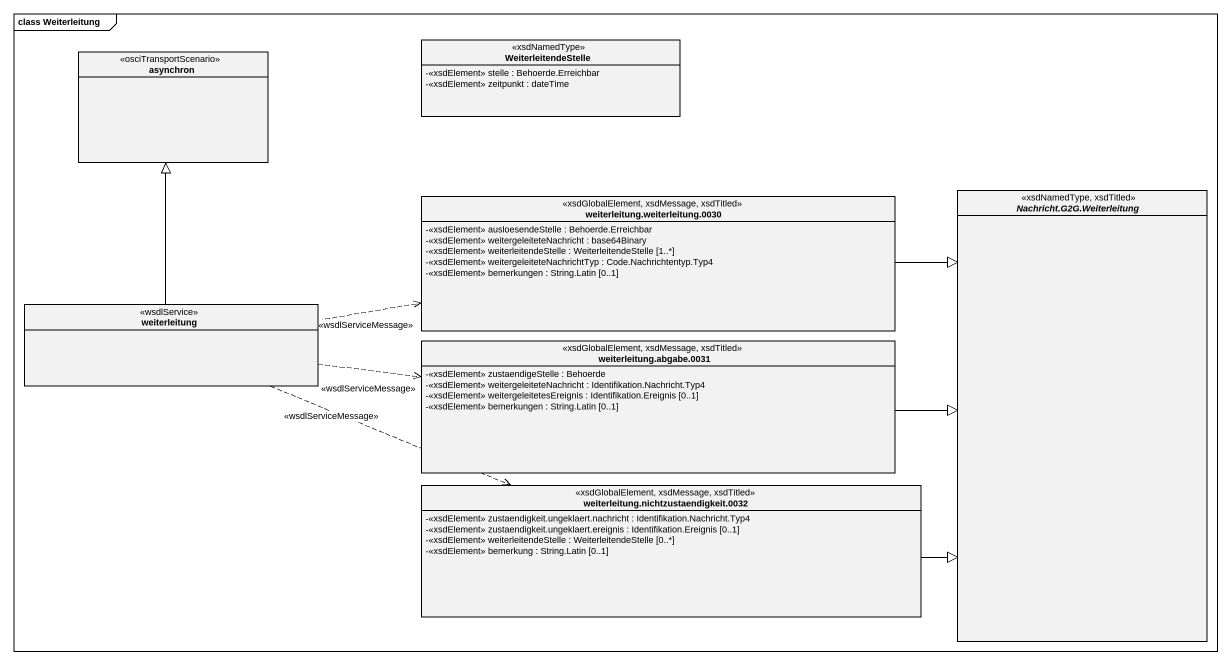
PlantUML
@startuml
mainframe class Weiterleitung
hide circle
hide empty members
skinparam classAttributeIconSize 0
class WeiterleitendeStelle <<xsdNamedType>> {
  -<<xsdElement>> stelle : Behoerde.Erreichbar
  -<<xsdElement>> zeitpunkt : dateTime
}
class asynchron <<osciTransportScenario>>
abstract class "Nachricht.G2G.Weiterleitung" as Nachricht_G2G_Weiterleitung <<xsdNamedType, xsdTitled>>
class "weiterleitung.weiterleitung.0030" as weiterleitung_weiterleitung <<xsdGlobalElement, xsdMessage, xsdTitled>> {
  -<<xsdElement>> ausloesendeStelle : Behoerde.Erreichbar
  -<<xsdElement>> weitergeleiteteNachricht : base64Binary
  -<<xsdElement>> weiterleitendeStelle : WeiterleitendeStelle [1..*]
  -<<xsdElement>> weitergeleiteteNachrichtTyp : Code.Nachrichtentyp.Typ4
  -<<xsdElement>> bemerkungen : String.Latin [0..1]
}
class weiterleitung <<wsdlService>>
class "weiterleitung.abgabe.0031" as weiterleitung_abgabe_0031 <<xsdGlobalElement, xsdMessage, xsdTitled>> {
  -<<xsdElement>> zustaendigeStelle : Behoerde
  -<<xsdElement>> weitergeleiteteNachricht : Identifikation.Nachricht.Typ4
  -<<xsdElement>> weitergeleitetesEreignis : Identifikation.Ereignis [0..1]
  -<<xsdElement>> bemerkungen : String.Latin [0..1]
}
class "weiterleitung.nichtzustaendigkeit.0032" as weiterleitung_2 <<xsdGlobalElement, xsdMessage, xsdTitled>> {
  -<<xsdElement>> zustaendigkeit.ungeklaert.nachricht : Identifikation.Nachricht.Typ4
  -<<xsdElement>> zustaendigkeit.ungeklaert.ereignis : Identifikation.Ereignis [0..1]
  -<<xsdElement>> weiterleitendeStelle : WeiterleitendeStelle [0..*]
  -<<xsdElement>> bemerkung : String.Latin [0..1]
}
weiterleitung_weiterleitung -right-|> Nachricht_G2G_Weiterleitung
weiterleitung -up-|> asynchron
weiterleitung .right.> weiterleitung_weiterleitung : <<wsdlServiceMessage>>
weiterleitung .right.> weiterleitung_abgabe_0031 : <<wsdlServiceMessage>>
weiterleitung .right.> weiterleitung_2 : <<wsdlServiceMessage>>
weiterleitung_abgabe_0031 -right-|> Nachricht_G2G_Weiterleitung
weiterleitung_2 -right-|> Nachricht_G2G_Weiterleitung
@enduml
